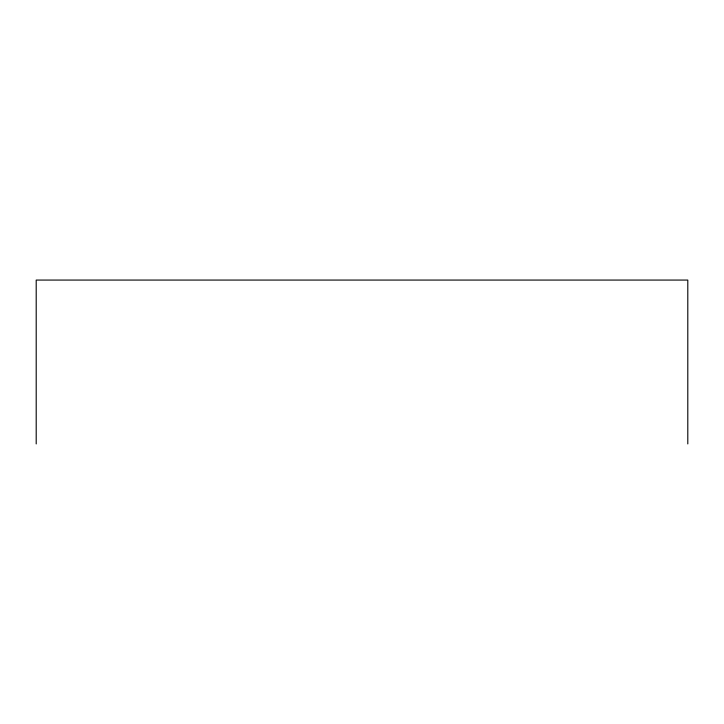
<?xml version="1.0" encoding="UTF-8"?>
<svg xmlns="http://www.w3.org/2000/svg" width="724" height="724" viewBox="0 0 724 724"><rect width="100%" height="100%" fill="white"/><g stroke="black" fill="none" stroke-linecap="round" stroke-linejoin="round"><path stroke-width="1.09" d="M687.8 443.93L687.8 280.07L36.2 280.07L36.2 443.93"/></g></svg>
